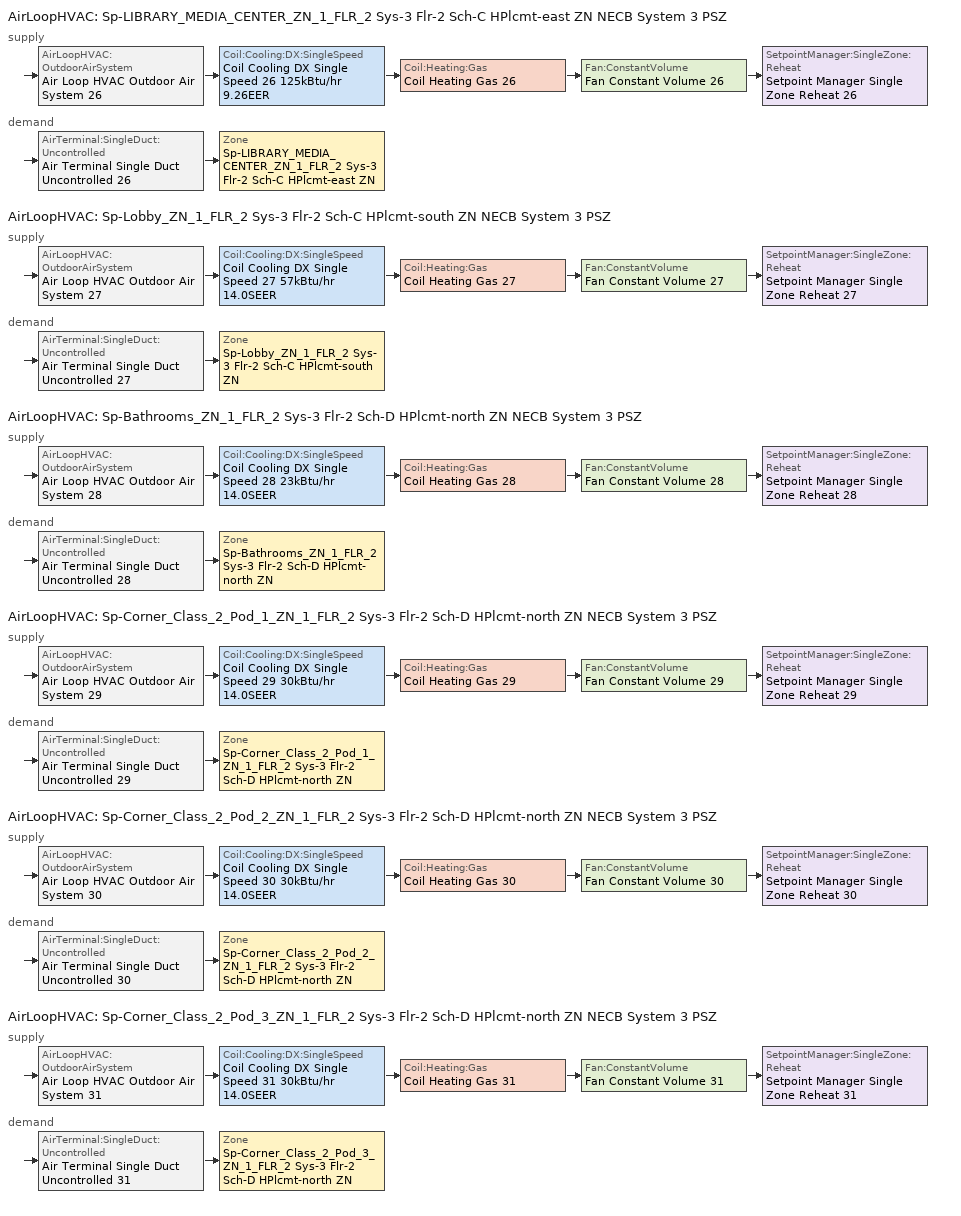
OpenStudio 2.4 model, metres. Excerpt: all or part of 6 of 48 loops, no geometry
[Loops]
AirLoopHVAC 'Sp-LIBRARY_MEDIA_CENTER_ZN_1_FLR_2 Sys-3 Flr-2 Sch-C HPlcmt-east ZN NECB System 3 PSZ'
 supply: AirLoopHVAC:OutdoorAirSystem 'Air Loop HVAC Outdoor Air System 26' > Coil:Cooling:DX:SingleSpeed 'Coil Cooling DX Single Speed 26 125kBtu/hr 9.26EER' > Coil:Heating:Gas 'Coil Heating Gas 26' > Fan:ConstantVolume 'Fan Constant Volume 26' > SetpointManager:SingleZone:Reheat 'Setpoint Manager Single Zone Reheat 26'
 demand: AirTerminal:SingleDuct:Uncontrolled 'Air Terminal Single Duct Uncontrolled 26' > Zone 'Sp-LIBRARY_MEDIA_CENTER_ZN_1_FLR_2 Sys-3 Flr-2 Sch-C HPlcmt-east ZN'
AirLoopHVAC 'Sp-Lobby_ZN_1_FLR_2 Sys-3 Flr-2 Sch-C HPlcmt-south ZN NECB System 3 PSZ'
 supply: AirLoopHVAC:OutdoorAirSystem 'Air Loop HVAC Outdoor Air System 27' > Coil:Cooling:DX:SingleSpeed 'Coil Cooling DX Single Speed 27 57kBtu/hr 14.0SEER' > Coil:Heating:Gas 'Coil Heating Gas 27' > Fan:ConstantVolume 'Fan Constant Volume 27' > SetpointManager:SingleZone:Reheat 'Setpoint Manager Single Zone Reheat 27'
 demand: AirTerminal:SingleDuct:Uncontrolled 'Air Terminal Single Duct Uncontrolled 27' > Zone 'Sp-Lobby_ZN_1_FLR_2 Sys-3 Flr-2 Sch-C HPlcmt-south ZN'
AirLoopHVAC 'Sp-Bathrooms_ZN_1_FLR_2 Sys-3 Flr-2 Sch-D HPlcmt-north ZN NECB System 3 PSZ'
 supply: AirLoopHVAC:OutdoorAirSystem 'Air Loop HVAC Outdoor Air System 28' > Coil:Cooling:DX:SingleSpeed 'Coil Cooling DX Single Speed 28 23kBtu/hr 14.0SEER' > Coil:Heating:Gas 'Coil Heating Gas 28' > Fan:ConstantVolume 'Fan Constant Volume 28' > SetpointManager:SingleZone:Reheat 'Setpoint Manager Single Zone Reheat 28'
 demand: AirTerminal:SingleDuct:Uncontrolled 'Air Terminal Single Duct Uncontrolled 28' > Zone 'Sp-Bathrooms_ZN_1_FLR_2 Sys-3 Flr-2 Sch-D HPlcmt-north ZN'
AirLoopHVAC 'Sp-Corner_Class_2_Pod_1_ZN_1_FLR_2 Sys-3 Flr-2 Sch-D HPlcmt-north ZN NECB System 3 PSZ'
 supply: AirLoopHVAC:OutdoorAirSystem 'Air Loop HVAC Outdoor Air System 29' > Coil:Cooling:DX:SingleSpeed 'Coil Cooling DX Single Speed 29 30kBtu/hr 14.0SEER' > Coil:Heating:Gas 'Coil Heating Gas 29' > Fan:ConstantVolume 'Fan Constant Volume 29' > SetpointManager:SingleZone:Reheat 'Setpoint Manager Single Zone Reheat 29'
 demand: AirTerminal:SingleDuct:Uncontrolled 'Air Terminal Single Duct Uncontrolled 29' > Zone 'Sp-Corner_Class_2_Pod_1_ZN_1_FLR_2 Sys-3 Flr-2 Sch-D HPlcmt-north ZN'
AirLoopHVAC 'Sp-Corner_Class_2_Pod_2_ZN_1_FLR_2 Sys-3 Flr-2 Sch-D HPlcmt-north ZN NECB System 3 PSZ'
 supply: AirLoopHVAC:OutdoorAirSystem 'Air Loop HVAC Outdoor Air System 30' > Coil:Cooling:DX:SingleSpeed 'Coil Cooling DX Single Speed 30 30kBtu/hr 14.0SEER' > Coil:Heating:Gas 'Coil Heating Gas 30' > Fan:ConstantVolume 'Fan Constant Volume 30' > SetpointManager:SingleZone:Reheat 'Setpoint Manager Single Zone Reheat 30'
 demand: AirTerminal:SingleDuct:Uncontrolled 'Air Terminal Single Duct Uncontrolled 30' > Zone 'Sp-Corner_Class_2_Pod_2_ZN_1_FLR_2 Sys-3 Flr-2 Sch-D HPlcmt-north ZN'
AirLoopHVAC 'Sp-Corner_Class_2_Pod_3_ZN_1_FLR_2 Sys-3 Flr-2 Sch-D HPlcmt-north ZN NECB System 3 PSZ'
 supply: AirLoopHVAC:OutdoorAirSystem 'Air Loop HVAC Outdoor Air System 31' > Coil:Cooling:DX:SingleSpeed 'Coil Cooling DX Single Speed 31 30kBtu/hr 14.0SEER' > Coil:Heating:Gas 'Coil Heating Gas 31' > Fan:ConstantVolume 'Fan Constant Volume 31' > SetpointManager:SingleZone:Reheat 'Setpoint Manager Single Zone Reheat 31'
 demand: AirTerminal:SingleDuct:Uncontrolled 'Air Terminal Single Duct Uncontrolled 31' > Zone 'Sp-Corner_Class_2_Pod_3_ZN_1_FLR_2 Sys-3 Flr-2 Sch-D HPlcmt-north ZN'
[Sizing:Zone] Zone Cooling Design Supply Air Temperature Input Method=SupplyAirTemperature; Zone Cooling Design Supply Air Temperature {C}=13; Zone Cooling Design Supply Air Temperature Difference {deltaC}=11.11; Zone Heating Design Supply Air Temperature Input Method=SupplyAirTemperature; Zone Heating Design Supply Air Temperature {C}=43; Zone Heating Design Supply Air Temperature Difference {deltaC}=11.11; Zone Cooling Design Supply Air Humidity Ratio {kg-H2O/kg-air}=0.0085; Zone Heating Design Supply Air Humidity Ratio {kg-H2O/kg-air}=0.008; Zone Heating Sizing Factor=1.3; Zone Cooling Sizing Factor=1.1; Cooling Design Air Flow Method=DesignDay; Heating Design Air Flow Method=DesignDay; Account for Dedicated Outdoor Air System=No; Dedicated Outdoor Air System Control Strategy=NeutralSupplyAir; Dedicated Outdoor Air Low Setpoint Temperature for Design {C}=autosize; Dedicated Outdoor Air High Setpoint Temperature for Design {C}=autosize
Sp-LIBRARY_MEDIA_CENTER_ZN_1_FLR_2 Sys-3 Flr-2 Sch-C HPlcmt-east ZN; Sp-Lobby_ZN_1_FLR_2 Sys-3 Flr-2 Sch-C HPlcmt-south ZN; Sp-Bathrooms_ZN_1_FLR_2 Sys-3 Flr-2 Sch-D HPlcmt-north ZN; Sp-Corner_Class_2_Pod_1_ZN_1_FLR_2 Sys-3 Flr-2 Sch-D HPlcmt-north ZN; Sp-Corner_Class_2_Pod_2_ZN_1_FLR_2 Sys-3 Flr-2 Sch-D HPlcmt-north ZN; Sp-Corner_Class_2_Pod_3_ZN_1_FLR_2 Sys-3 Flr-2 Sch-D HPlcmt-north ZN
[Zone equipment]
Sp-LIBRARY_MEDIA_CENTER_ZN_1_FLR_2 Sys-3 Flr-2 Sch-C HPlcmt-east ZN: Air Terminal Single Duct Uncontrolled 26, Zone HVAC Baseboard Convective Water 26
Sp-Lobby_ZN_1_FLR_2 Sys-3 Flr-2 Sch-C HPlcmt-south ZN: Air Terminal Single Duct Uncontrolled 27, Zone HVAC Baseboard Convective Water 27
Sp-Bathrooms_ZN_1_FLR_2 Sys-3 Flr-2 Sch-D HPlcmt-north ZN: Air Terminal Single Duct Uncontrolled 28, Zone HVAC Baseboard Convective Water 28
Sp-Corner_Class_2_Pod_1_ZN_1_FLR_2 Sys-3 Flr-2 Sch-D HPlcmt-north ZN: Air Terminal Single Duct Uncontrolled 29, Zone HVAC Baseboard Convective Water 29
Sp-Corner_Class_2_Pod_2_ZN_1_FLR_2 Sys-3 Flr-2 Sch-D HPlcmt-north ZN: Air Terminal Single Duct Uncontrolled 30, Zone HVAC Baseboard Convective Water 30
Sp-Corner_Class_2_Pod_3_ZN_1_FLR_2 Sys-3 Flr-2 Sch-D HPlcmt-north ZN: Air Terminal Single Duct Uncontrolled 31, Zone HVAC Baseboard Convective Water 31
[AirLoopHVAC] Design Supply Air Flow Rate {m3/s}=AutoSize
Name | Availability Schedule
Sp-LIBRARY_MEDIA_CENTER_ZN_1_FLR_2 Sys-3 Flr-2 Sch-C HPlcmt-east ZN NECB System 3 PSZ | Sp-LIBRARY_MEDIA_CENTER_ZN_1_FLR_2 Sys-3 Flr-2 Sch-C HPlcmt-east ZN NECB System 3 PSZ Occ Sch
Sp-Lobby_ZN_1_FLR_2 Sys-3 Flr-2 Sch-C HPlcmt-south ZN NECB System 3 PSZ | Sp-Lobby_ZN_1_FLR_2 Sys-3 Flr-2 Sch-C HPlcmt-south ZN NECB System 3 PSZ Occ Sch
Sp-Bathrooms_ZN_1_FLR_2 Sys-3 Flr-2 Sch-D HPlcmt-north ZN NECB System 3 PSZ | Sp-Bathrooms_ZN_1_FLR_2 Sys-3 Flr-2 Sch-D HPlcmt-north ZN NECB System 3 PSZ Occ Sch
Sp-Corner_Class_2_Pod_1_ZN_1_FLR_2 Sys-3 Flr-2 Sch-D HPlcmt-north ZN NECB System 3 PSZ | Sp-Corner_Class_2_Pod_1_ZN_1_FLR_2 Sys-3 Flr-2 Sch-D HPlcmt-north ZN NECB System 3 PSZ Occ Sch
Sp-Corner_Class_2_Pod_2_ZN_1_FLR_2 Sys-3 Flr-2 Sch-D HPlcmt-north ZN NECB System 3 PSZ | Sp-Corner_Class_2_Pod_2_ZN_1_FLR_2 Sys-3 Flr-2 Sch-D HPlcmt-north ZN NECB System 3 PSZ Occ Sch
Sp-Corner_Class_2_Pod_3_ZN_1_FLR_2 Sys-3 Flr-2 Sch-D HPlcmt-north ZN NECB System 3 PSZ | Sp-Corner_Class_2_Pod_3_ZN_1_FLR_2 Sys-3 Flr-2 Sch-D HPlcmt-north ZN NECB System 3 PSZ Occ Sch
[Sizing:System] Type of Load to Size On=Sensible; Design Outdoor Air Flow Rate {m3/s}=Autosize; Minimum System Air Flow Ratio=1; Preheat Design Temperature {C}=7; Preheat Design Humidity Ratio {kg-H2O/kg-Air}=0.008; Precool Design Temperature {C}=13; Precool Design Humidity Ratio {kg-H2O/kg-Air}=0.008; Central Cooling Design Supply Air Temperature {C}=13; Central Heating Design Supply Air Temperature {C}=43; Sizing Option=NonCoincident; 100% Outdoor Air in Cooling=No; 100% Outdoor Air in Heating=No; Central Cooling Design Supply Air Humidity Ratio {kg-H2O/kg-Air}=0.0085; Central Heating Design Supply Air Humidity Ratio {kg-H2O/kg-Air}=0.008; Cooling Design Air Flow Method=DesignDay; Cooling Design Air Flow Rate {m3/s}=0; Heating Design Air Flow Method=DesignDay; Heating Design Air Flow Rate {m3/s}=0; System Outdoor Air Method=ZoneSum; Zone Maximum Outdoor Air Fraction=1; Cooling Supply Air Flow Rate Per Floor Area {m3/s-m2}=0.00996765; Cooling Fraction of Autosized Cooling Supply Air Flow Rate=1; Cooling Supply Air Flow Rate Per Unit Cooling Capacity {m3/s-W}=3.94755e-05; Heating Supply Air Flow Rate Per Floor Area {m3/s-m2}=0.00996765; Heating Fraction of Autosized Heating Supply Air Flow Rate=1; Heating Fraction of Autosized Cooling Supply Air Flow Rate=1; Heating Supply Air Flow Rate Per Unit Heating Capacity {m3/s-W}=3.15882e-05; Cooling Design Capacity Method=CoolingDesignCapacity; Cooling Design Capacity {W}=autosize; Cooling Design Capacity Per Floor Area {W/m2}=234.7; Fraction of Autosized Cooling Design Capacity=1; Heating Design Capacity Method=HeatingDesignCapacity; Heating Design Capacity {W}=autosize; Heating Design Capacity Per Floor Area {W/m2}=157; Fraction of Autosized Heating Design Capacity=1; Central Cooling Capacity Control Method=OnOff
Sp-LIBRARY_MEDIA_CENTER_ZN_1_FLR_2 Sys-3 Flr-2 Sch-C HPlcmt-east ZN NECB System 3 PSZ; Sp-Lobby_ZN_1_FLR_2 Sys-3 Flr-2 Sch-C HPlcmt-south ZN NECB System 3 PSZ; Sp-Bathrooms_ZN_1_FLR_2 Sys-3 Flr-2 Sch-D HPlcmt-north ZN NECB System 3 PSZ; Sp-Corner_Class_2_Pod_1_ZN_1_FLR_2 Sys-3 Flr-2 Sch-D HPlcmt-north ZN NECB System 3 PSZ; Sp-Corner_Class_2_Pod_2_ZN_1_FLR_2 Sys-3 Flr-2 Sch-D HPlcmt-north ZN NECB System 3 PSZ; Sp-Corner_Class_2_Pod_3_ZN_1_FLR_2 Sys-3 Flr-2 Sch-D HPlcmt-north ZN NECB System 3 PSZ
[Fan:ConstantVolume] Availability Schedule=Always On Discrete; Fan Efficiency=0.39975; Pressure Rise {Pa}=640; Maximum Flow Rate {m3/s}=AutoSize; Motor Efficiency=0.615
Fan Constant Volume 26; Fan Constant Volume 27; Fan Constant Volume 28; Fan Constant Volume 29; Fan Constant Volume 30; Fan Constant Volume 31
[Coil:Heating:Gas] Availability Schedule=Always On Discrete; Gas Burner Efficiency=0.8; Nominal Capacity {W}=AutoSize; Parasitic Electric Load {W}=0; Parasitic Gas Load {W}=0
Coil Heating Gas 26; Coil Heating Gas 27; Coil Heating Gas 28; Coil Heating Gas 29; Coil Heating Gas 30; Coil Heating Gas 31
[Coil:Cooling:DX:SingleSpeed] Availability Schedule=Always On Discrete; Rated Total Cooling Capacity {W}=autosize; Rated Sensible Heat Ratio=autosize; Rated Air Flow Rate {m3/s}=autosize; Rated Evaporator Fan Power Per Volume Flow Rate {W/(m3/s)}=773.3; Total Cooling Capacity Function of Temperature Curve=DXCOOL-NECB2011-REF-CAPFT; Total Cooling Capacity Function of Flow Fraction Curve=DXCOOL-NECB2011-REF-CAPFFLOW; Energy Input Ratio Function of Temperature Curve=DXCOOL-NECB2011-REF-COOLEIRFT; Energy Input Ratio Function of Flow Fraction Curve=DXCOOL-NECB2011-REF-COOLEIRFFLOW; Part Load Fraction Correlation Curve=DXCOOL-NECB2011-REF-COOLPLFFPLR; Condenser Type=AirCooled; Evaporative Condenser Effectiveness=0; Evaporative Condenser Air Flow Rate {m3/s}=Autosize; Evaporative Condenser Pump Rated Power Consumption {W}=Autosize; Crankcase Heater Capacity {W}=0; Maximum Outdoor Dry-Bulb Temperature for Crankcase Heater Operation {C}=0; Basin Heater Capacity {W/K}=0; Basin Heater Setpoint Temperature {C}=10
Name | Rated COP {W/W}
Coil Cooling DX Single Speed 26 125kBtu/hr 9.26EER | 3.22027
Coil Cooling DX Single Speed 27 57kBtu/hr 14.0SEER; Coil Cooling DX Single Speed 28 23kBtu/hr 14.0SEER; Coil Cooling DX Single Speed 29 30kBtu/hr 14.0SEER; Coil Cooling DX Single Speed 30 30kBtu/hr 14.0SEER; Coil Cooling DX Single Speed 31 30kBtu/hr 14.0SEER | 3.8248
[Controller:OutdoorAir] Minimum Outdoor Air Flow Rate {m3/s}=0; Maximum Outdoor Air Flow Rate {m3/s}=Autosize; Economizer Control Action Type=ModulateFlow; Lockout Type=NoLockout; Minimum Limit Type=FixedMinimum; High Humidity Control=No; Heat Recovery Bypass Control Type=BypassWhenWithinEconomizerLimits
Name | Economizer Control Type | Minimum Outdoor Air Schedule | Controller Mechanical Ventilation | Economizer Maximum Limit Dry-Bulb Temperature {C} | Economizer Maximum Limit Enthalpy {J/kg} | Economizer Minimum Limit Dry-Bulb Temperature {C}
Controller Outdoor Air 26 | DifferentialEnthalpy | Sp-LIBRARY_MEDIA_CENTER_ZN_1_FLR_2 Sys-3 Flr-2 Sch-C HPlcmt-east ZN NECB System 3 PSZ Occ Sch | Controller Mechanical Ventilation 26
Controller Outdoor Air 27 | NoEconomizer | Sp-Lobby_ZN_1_FLR_2 Sys-3 Flr-2 Sch-C HPlcmt-south ZN NECB System 3 PSZ Occ Sch | Controller Mechanical Ventilation 27 | 28 | 64000 | -100
Controller Outdoor Air 28 | NoEconomizer | Sp-Bathrooms_ZN_1_FLR_2 Sys-3 Flr-2 Sch-D HPlcmt-north ZN NECB System 3 PSZ Occ Sch | Controller Mechanical Ventilation 28 | 28 | 64000 | -100
Controller Outdoor Air 29 | NoEconomizer | Sp-Corner_Class_2_Pod_1_ZN_1_FLR_2 Sys-3 Flr-2 Sch-D HPlcmt-north ZN NECB System 3 PSZ Occ Sch | Controller Mechanical Ventilation 29 | 28 | 64000 | -100
Controller Outdoor Air 30 | NoEconomizer | Sp-Corner_Class_2_Pod_2_ZN_1_FLR_2 Sys-3 Flr-2 Sch-D HPlcmt-north ZN NECB System 3 PSZ Occ Sch | Controller Mechanical Ventilation 30 | 28 | 64000 | -100
Controller Outdoor Air 31 | NoEconomizer | Sp-Corner_Class_2_Pod_3_ZN_1_FLR_2 Sys-3 Flr-2 Sch-D HPlcmt-north ZN NECB System 3 PSZ Occ Sch | Controller Mechanical Ventilation 31 | 28 | 64000 | -100
[Controller:MechanicalVentilation] Availability Schedule=Always On Discrete; System Outdoor Air Method=ZoneSum
Controller Mechanical Ventilation 26; Controller Mechanical Ventilation 27; Controller Mechanical Ventilation 28; Controller Mechanical Ventilation 29; Controller Mechanical Ventilation 30; Controller Mechanical Ventilation 31
[AirLoopHVAC:OutdoorAirSystem]
Name | Controller
Air Loop HVAC Outdoor Air System 26 | Controller Outdoor Air 26
Air Loop HVAC Outdoor Air System 27 | Controller Outdoor Air 27
Air Loop HVAC Outdoor Air System 28 | Controller Outdoor Air 28
Air Loop HVAC Outdoor Air System 29 | Controller Outdoor Air 29
Air Loop HVAC Outdoor Air System 30 | Controller Outdoor Air 30
Air Loop HVAC Outdoor Air System 31 | Controller Outdoor Air 31
[SetpointManager:SingleZone:Reheat] Minimum Supply Air Temperature {C}=13; Maximum Supply Air Temperature {C}=43
Name | Control Zone
Setpoint Manager Single Zone Reheat 26 | Sp-LIBRARY_MEDIA_CENTER_ZN_1_FLR_2 Sys-3 Flr-2 Sch-C HPlcmt-east ZN
Setpoint Manager Single Zone Reheat 27 | Sp-Lobby_ZN_1_FLR_2 Sys-3 Flr-2 Sch-C HPlcmt-south ZN
Setpoint Manager Single Zone Reheat 28 | Sp-Bathrooms_ZN_1_FLR_2 Sys-3 Flr-2 Sch-D HPlcmt-north ZN
Setpoint Manager Single Zone Reheat 29 | Sp-Corner_Class_2_Pod_1_ZN_1_FLR_2 Sys-3 Flr-2 Sch-D HPlcmt-north ZN
Setpoint Manager Single Zone Reheat 30 | Sp-Corner_Class_2_Pod_2_ZN_1_FLR_2 Sys-3 Flr-2 Sch-D HPlcmt-north ZN
Setpoint Manager Single Zone Reheat 31 | Sp-Corner_Class_2_Pod_3_ZN_1_FLR_2 Sys-3 Flr-2 Sch-D HPlcmt-north ZN
[AirTerminal:SingleDuct:Uncontrolled] Availability Schedule=Always On Discrete; Maximum Air Flow Rate {m3/s}=AutoSize
Air Terminal Single Duct Uncontrolled 26; Air Terminal Single Duct Uncontrolled 27; Air Terminal Single Duct Uncontrolled 28; Air Terminal Single Duct Uncontrolled 29; Air Terminal Single Duct Uncontrolled 30; Air Terminal Single Duct Uncontrolled 31
[Schedule:Ruleset]
Name | Default Day Schedule | Summer Design Day Schedule | Winter Design Day Schedule
Sp-Bathrooms_ZN_1_FLR_2 Sys-3 Flr-2 Sch-D HPlcmt-north ZN NECB System 3 PSZ Occ Sch | Sp-Bathrooms_ZN_1_FLR_2 Sys-3 Flr-2 Sch-D HPlcmt-north ZN NECB System 3 PSZ Occ Sch Default | Sp-Bathrooms_ZN_1_FLR_2 Sys-3 Flr-2 Sch-D HPlcmt-north ZN NECB System 3 PSZ Occ Sch Summer Design Day | Sp-Bathrooms_ZN_1_FLR_2 Sys-3 Flr-2 Sch-D HPlcmt-north ZN NECB System 3 PSZ Occ Sch Winter Design Day
Sp-Corner_Class_2_Pod_1_ZN_1_FLR_2 Sys-3 Flr-2 Sch-D HPlcmt-north ZN NECB System 3 PSZ Occ Sch | Sp-Corner_Class_2_Pod_1_ZN_1_FLR_2 Sys-3 Flr-2 Sch-D HPlcmt-north ZN NECB System 3 PSZ Occ Sch Default | Sp-Corner_Class_2_Pod_1_ZN_1_FLR_2 Sys-3 Flr-2 Sch-D HPlcmt-north ZN NECB System 3 PSZ Occ Sch Summer Design Day | Sp-Corner_Class_2_Pod_1_ZN_1_FLR_2 Sys-3 Flr-2 Sch-D HPlcmt-north ZN NECB System 3 PSZ Occ Sch Winter Design Day
Sp-Corner_Class_2_Pod_2_ZN_1_FLR_2 Sys-3 Flr-2 Sch-D HPlcmt-north ZN NECB System 3 PSZ Occ Sch | Sp-Corner_Class_2_Pod_2_ZN_1_FLR_2 Sys-3 Flr-2 Sch-D HPlcmt-north ZN NECB System 3 PSZ Occ Sch Default | Sp-Corner_Class_2_Pod_2_ZN_1_FLR_2 Sys-3 Flr-2 Sch-D HPlcmt-north ZN NECB System 3 PSZ Occ Sch Summer Design Day | Sp-Corner_Class_2_Pod_2_ZN_1_FLR_2 Sys-3 Flr-2 Sch-D HPlcmt-north ZN NECB System 3 PSZ Occ Sch Winter Design Day
Sp-Corner_Class_2_Pod_3_ZN_1_FLR_2 Sys-3 Flr-2 Sch-D HPlcmt-north ZN NECB System 3 PSZ Occ Sch | Sp-Corner_Class_2_Pod_3_ZN_1_FLR_2 Sys-3 Flr-2 Sch-D HPlcmt-north ZN NECB System 3 PSZ Occ Sch Default | Sp-Corner_Class_2_Pod_3_ZN_1_FLR_2 Sys-3 Flr-2 Sch-D HPlcmt-north ZN NECB System 3 PSZ Occ Sch Summer Design Day | Sp-Corner_Class_2_Pod_3_ZN_1_FLR_2 Sys-3 Flr-2 Sch-D HPlcmt-north ZN NECB System 3 PSZ Occ Sch Winter Design Day
Sp-LIBRARY_MEDIA_CENTER_ZN_1_FLR_2 Sys-3 Flr-2 Sch-C HPlcmt-east ZN NECB System 3 PSZ Occ Sch | Sp-LIBRARY_MEDIA_CENTER_ZN_1_FLR_2 Sys-3 Flr-2 Sch-C HPlcmt-east ZN NECB System 3 PSZ Occ Sch Default | Sp-LIBRARY_MEDIA_CENTER_ZN_1_FLR_2 Sys-3 Flr-2 Sch-C HPlcmt-east ZN NECB System 3 PSZ Occ Sch Summer Design Day | Sp-LIBRARY_MEDIA_CENTER_ZN_1_FLR_2 Sys-3 Flr-2 Sch-C HPlcmt-east ZN NECB System 3 PSZ Occ Sch Winter Design Day
Sp-Lobby_ZN_1_FLR_2 Sys-3 Flr-2 Sch-C HPlcmt-south ZN NECB System 3 PSZ Occ Sch | Sp-Lobby_ZN_1_FLR_2 Sys-3 Flr-2 Sch-C HPlcmt-south ZN NECB System 3 PSZ Occ Sch Default | Sp-Lobby_ZN_1_FLR_2 Sys-3 Flr-2 Sch-C HPlcmt-south ZN NECB System 3 PSZ Occ Sch Summer Design Day | Sp-Lobby_ZN_1_FLR_2 Sys-3 Flr-2 Sch-C HPlcmt-south ZN NECB System 3 PSZ Occ Sch Winter Design Day
[Schedule:Day]
Sp-Bathrooms_ZN_1_FLR_2 Sys-3 Flr-2 Sch-D HPlcmt-north ZN NECB System 3 PSZ Occ Sch Default; Sp-Bathrooms_ZN_1_FLR_2 Sys-3 Flr-2 Sch-D HPlcmt-north ZN NECB System 3 PSZ Occ Sch Winter Design Day; Sp-Bathrooms_ZN_1_FLR_2 Sys-3 Flr-2 Sch-D HPlcmt-north ZN NECB System 3 PSZ Occ Sch Summer Design Day; Sp-Corner_Class_2_Pod_1_ZN_1_FLR_2 Sys-3 Flr-2 Sch-D HPlcmt-north ZN NECB System 3 PSZ Occ Sch Default; Sp-Corner_Class_2_Pod_1_ZN_1_FLR_2 Sys-3 Flr-2 Sch-D HPlcmt-north ZN NECB System 3 PSZ Occ Sch Winter Design Day; Sp-Corner_Class_2_Pod_1_ZN_1_FLR_2 Sys-3 Flr-2 Sch-D HPlcmt-north ZN NECB System 3 PSZ Occ Sch Summer Design Day; Sp-Corner_Class_2_Pod_2_ZN_1_FLR_2 Sys-3 Flr-2 Sch-D HPlcmt-north ZN NECB System 3 PSZ Occ Sch Default; Sp-Corner_Class_2_Pod_2_ZN_1_FLR_2 Sys-3 Flr-2 Sch-D HPlcmt-north ZN NECB System 3 PSZ Occ Sch Winter Design Day; Sp-Corner_Class_2_Pod_2_ZN_1_FLR_2 Sys-3 Flr-2 Sch-D HPlcmt-north ZN NECB System 3 PSZ Occ Sch Summer Design Day; Sp-Corner_Class_2_Pod_3_ZN_1_FLR_2 Sys-3 Flr-2 Sch-D HPlcmt-north ZN NECB System 3 PSZ Occ Sch Default; Sp-Corner_Class_2_Pod_3_ZN_1_FLR_2 Sys-3 Flr-2 Sch-D HPlcmt-north ZN NECB System 3 PSZ Occ Sch Winter Design Day; Sp-Corner_Class_2_Pod_3_ZN_1_FLR_2 Sys-3 Flr-2 Sch-D HPlcmt-north ZN NECB System 3 PSZ Occ Sch Summer Design Day; Sp-LIBRARY_MEDIA_CENTER_ZN_1_FLR_2 Sys-3 Flr-2 Sch-C HPlcmt-east ZN NECB System 3 PSZ Occ Sch Default; Sp-LIBRARY_MEDIA_CENTER_ZN_1_FLR_2 Sys-3 Flr-2 Sch-C HPlcmt-east ZN NECB System 3 PSZ Occ Sch Winter Design Day; Sp-LIBRARY_MEDIA_CENTER_ZN_1_FLR_2 Sys-3 Flr-2 Sch-C HPlcmt-east ZN NECB System 3 PSZ Occ Sch Summer Design Day; Sp-Lobby_ZN_1_FLR_2 Sys-3 Flr-2 Sch-C HPlcmt-south ZN NECB System 3 PSZ Occ Sch Default; Sp-Lobby_ZN_1_FLR_2 Sys-3 Flr-2 Sch-C HPlcmt-south ZN NECB System 3 PSZ Occ Sch Winter Design Day; Sp-Lobby_ZN_1_FLR_2 Sys-3 Flr-2 Sch-C HPlcmt-south ZN NECB System 3 PSZ Occ Sch Summer Design Day: 24, 0, 1
Sp-Bathrooms_ZN_1_FLR_2 Sys-3 Flr-2 Sch-D HPlcmt-north ZN NECB System 3 PSZ Occ Sch Monday; Sp-Bathrooms_ZN_1_FLR_2 Sys-3 Flr-2 Sch-D HPlcmt-north ZN NECB System 3 PSZ Occ Sch Tuesday; Sp-Bathrooms_ZN_1_FLR_2 Sys-3 Flr-2 Sch-D HPlcmt-north ZN NECB System 3 PSZ Occ Sch Wednesday; Sp-Bathrooms_ZN_1_FLR_2 Sys-3 Flr-2 Sch-D HPlcmt-north ZN NECB System 3 PSZ Occ Sch Thursday; Sp-Bathrooms_ZN_1_FLR_2 Sys-3 Flr-2 Sch-D HPlcmt-north ZN NECB System 3 PSZ Occ Sch Friday; Sp-Corner_Class_2_Pod_1_ZN_1_FLR_2 Sys-3 Flr-2 Sch-D HPlcmt-north ZN NECB System 3 PSZ Occ Sch Monday; Sp-Corner_Class_2_Pod_1_ZN_1_FLR_2 Sys-3 Flr-2 Sch-D HPlcmt-north ZN NECB System 3 PSZ Occ Sch Tuesday; Sp-Corner_Class_2_Pod_1_ZN_1_FLR_2 Sys-3 Flr-2 Sch-D HPlcmt-north ZN NECB System 3 PSZ Occ Sch Wednesday; Sp-Corner_Class_2_Pod_1_ZN_1_FLR_2 Sys-3 Flr-2 Sch-D HPlcmt-north ZN NECB System 3 PSZ Occ Sch Thursday; Sp-Corner_Class_2_Pod_1_ZN_1_FLR_2 Sys-3 Flr-2 Sch-D HPlcmt-north ZN NECB System 3 PSZ Occ Sch Friday; Sp-Corner_Class_2_Pod_2_ZN_1_FLR_2 Sys-3 Flr-2 Sch-D HPlcmt-north ZN NECB System 3 PSZ Occ Sch Monday; Sp-Corner_Class_2_Pod_2_ZN_1_FLR_2 Sys-3 Flr-2 Sch-D HPlcmt-north ZN NECB System 3 PSZ Occ Sch Tuesday; Sp-Corner_Class_2_Pod_2_ZN_1_FLR_2 Sys-3 Flr-2 Sch-D HPlcmt-north ZN NECB System 3 PSZ Occ Sch Wednesday; Sp-Corner_Class_2_Pod_2_ZN_1_FLR_2 Sys-3 Flr-2 Sch-D HPlcmt-north ZN NECB System 3 PSZ Occ Sch Thursday; Sp-Corner_Class_2_Pod_2_ZN_1_FLR_2 Sys-3 Flr-2 Sch-D HPlcmt-north ZN NECB System 3 PSZ Occ Sch Friday; Sp-Corner_Class_2_Pod_3_ZN_1_FLR_2 Sys-3 Flr-2 Sch-D HPlcmt-north ZN NECB System 3 PSZ Occ Sch Monday; Sp-Corner_Class_2_Pod_3_ZN_1_FLR_2 Sys-3 Flr-2 Sch-D HPlcmt-north ZN NECB System 3 PSZ Occ Sch Tuesday; Sp-Corner_Class_2_Pod_3_ZN_1_FLR_2 Sys-3 Flr-2 Sch-D HPlcmt-north ZN NECB System 3 PSZ Occ Sch Wednesday; Sp-Corner_Class_2_Pod_3_ZN_1_FLR_2 Sys-3 Flr-2 Sch-D HPlcmt-north ZN NECB System 3 PSZ Occ Sch Thursday; Sp-Corner_Class_2_Pod_3_ZN_1_FLR_2 Sys-3 Flr-2 Sch-D HPlcmt-north ZN NECB System 3 PSZ Occ Sch Friday: 9, 0, 0, 18, 0, 1, 19, 0, 0, 22, 0, 1, 24, 0, 0
Sp-Bathrooms_ZN_1_FLR_2 Sys-3 Flr-2 Sch-D HPlcmt-north ZN NECB System 3 PSZ Occ Sch Saturday; Sp-Bathrooms_ZN_1_FLR_2 Sys-3 Flr-2 Sch-D HPlcmt-north ZN NECB System 3 PSZ Occ Sch Sunday; Sp-Corner_Class_2_Pod_1_ZN_1_FLR_2 Sys-3 Flr-2 Sch-D HPlcmt-north ZN NECB System 3 PSZ Occ Sch Saturday; Sp-Corner_Class_2_Pod_1_ZN_1_FLR_2 Sys-3 Flr-2 Sch-D HPlcmt-north ZN NECB System 3 PSZ Occ Sch Sunday; Sp-Corner_Class_2_Pod_2_ZN_1_FLR_2 Sys-3 Flr-2 Sch-D HPlcmt-north ZN NECB System 3 PSZ Occ Sch Saturday; Sp-Corner_Class_2_Pod_2_ZN_1_FLR_2 Sys-3 Flr-2 Sch-D HPlcmt-north ZN NECB System 3 PSZ Occ Sch Sunday; Sp-Corner_Class_2_Pod_3_ZN_1_FLR_2 Sys-3 Flr-2 Sch-D HPlcmt-north ZN NECB System 3 PSZ Occ Sch Saturday; Sp-Corner_Class_2_Pod_3_ZN_1_FLR_2 Sys-3 Flr-2 Sch-D HPlcmt-north ZN NECB System 3 PSZ Occ Sch Sunday: 24, 0, 0
Sp-LIBRARY_MEDIA_CENTER_ZN_1_FLR_2 Sys-3 Flr-2 Sch-C HPlcmt-east ZN NECB System 3 PSZ Occ Sch Monday; Sp-LIBRARY_MEDIA_CENTER_ZN_1_FLR_2 Sys-3 Flr-2 Sch-C HPlcmt-east ZN NECB System 3 PSZ Occ Sch Tuesday; Sp-LIBRARY_MEDIA_CENTER_ZN_1_FLR_2 Sys-3 Flr-2 Sch-C HPlcmt-east ZN NECB System 3 PSZ Occ Sch Wednesday; Sp-LIBRARY_MEDIA_CENTER_ZN_1_FLR_2 Sys-3 Flr-2 Sch-C HPlcmt-east ZN NECB System 3 PSZ Occ Sch Thursday; Sp-LIBRARY_MEDIA_CENTER_ZN_1_FLR_2 Sys-3 Flr-2 Sch-C HPlcmt-east ZN NECB System 3 PSZ Occ Sch Friday; Sp-LIBRARY_MEDIA_CENTER_ZN_1_FLR_2 Sys-3 Flr-2 Sch-C HPlcmt-east ZN NECB System 3 PSZ Occ Sch Saturday; Sp-Lobby_ZN_1_FLR_2 Sys-3 Flr-2 Sch-C HPlcmt-south ZN NECB System 3 PSZ Occ Sch Monday; Sp-Lobby_ZN_1_FLR_2 Sys-3 Flr-2 Sch-C HPlcmt-south ZN NECB System 3 PSZ Occ Sch Tuesday; Sp-Lobby_ZN_1_FLR_2 Sys-3 Flr-2 Sch-C HPlcmt-south ZN NECB System 3 PSZ Occ Sch Wednesday; Sp-Lobby_ZN_1_FLR_2 Sys-3 Flr-2 Sch-C HPlcmt-south ZN NECB System 3 PSZ Occ Sch Thursday; Sp-Lobby_ZN_1_FLR_2 Sys-3 Flr-2 Sch-C HPlcmt-south ZN NECB System 3 PSZ Occ Sch Friday; Sp-Lobby_ZN_1_FLR_2 Sys-3 Flr-2 Sch-C HPlcmt-south ZN NECB System 3 PSZ Occ Sch Saturday: 9, 0, 0, 21, 0, 1, 24, 0, 0
Sp-LIBRARY_MEDIA_CENTER_ZN_1_FLR_2 Sys-3 Flr-2 Sch-C HPlcmt-east ZN NECB System 3 PSZ Occ Sch Sunday; Sp-Lobby_ZN_1_FLR_2 Sys-3 Flr-2 Sch-C HPlcmt-south ZN NECB System 3 PSZ Occ Sch Sunday: 9, 0, 0, 19, 0, 1, 24, 0, 0
[Schedule:Rule] Date Specification Type=DateRange; Start Month=1; Start Day=1; End Month=12
Name | Schedule Ruleset | Rule Order | Day Schedule | Apply Monday | End Day | Apply Tuesday | Apply Wednesday | Apply Thursday | Apply Friday | Apply Saturday | Apply Sunday
Sp-Bathrooms_ZN_1_FLR_2 Sys-3 Flr-2 Sch-D HPlcmt-north ZN NECB System 3 PSZ Occ Sch Monday Rule | Sp-Bathrooms_ZN_1_FLR_2 Sys-3 Flr-2 Sch-D HPlcmt-north ZN NECB System 3 PSZ Occ Sch | 6 | Sp-Bathrooms_ZN_1_FLR_2 Sys-3 Flr-2 Sch-D HPlcmt-north ZN NECB System 3 PSZ Occ Sch Monday | Yes | 25
Sp-Bathrooms_ZN_1_FLR_2 Sys-3 Flr-2 Sch-D HPlcmt-north ZN NECB System 3 PSZ Occ Sch Tuesday Rule | Sp-Bathrooms_ZN_1_FLR_2 Sys-3 Flr-2 Sch-D HPlcmt-north ZN NECB System 3 PSZ Occ Sch | 5 | Sp-Bathrooms_ZN_1_FLR_2 Sys-3 Flr-2 Sch-D HPlcmt-north ZN NECB System 3 PSZ Occ Sch Tuesday |  | 26 | Yes
Sp-Bathrooms_ZN_1_FLR_2 Sys-3 Flr-2 Sch-D HPlcmt-north ZN NECB System 3 PSZ Occ Sch Wednesday Rule | Sp-Bathrooms_ZN_1_FLR_2 Sys-3 Flr-2 Sch-D HPlcmt-north ZN NECB System 3 PSZ Occ Sch | 4 | Sp-Bathrooms_ZN_1_FLR_2 Sys-3 Flr-2 Sch-D HPlcmt-north ZN NECB System 3 PSZ Occ Sch Wednesday |  | 27 |  | Yes
Sp-Bathrooms_ZN_1_FLR_2 Sys-3 Flr-2 Sch-D HPlcmt-north ZN NECB System 3 PSZ Occ Sch Thursday Rule | Sp-Bathrooms_ZN_1_FLR_2 Sys-3 Flr-2 Sch-D HPlcmt-north ZN NECB System 3 PSZ Occ Sch | 3 | Sp-Bathrooms_ZN_1_FLR_2 Sys-3 Flr-2 Sch-D HPlcmt-north ZN NECB System 3 PSZ Occ Sch Thursday |  | 28 |  |  | Yes
Sp-Bathrooms_ZN_1_FLR_2 Sys-3 Flr-2 Sch-D HPlcmt-north ZN NECB System 3 PSZ Occ Sch Friday Rule | Sp-Bathrooms_ZN_1_FLR_2 Sys-3 Flr-2 Sch-D HPlcmt-north ZN NECB System 3 PSZ Occ Sch | 2 | Sp-Bathrooms_ZN_1_FLR_2 Sys-3 Flr-2 Sch-D HPlcmt-north ZN NECB System 3 PSZ Occ Sch Friday |  | 29 |  |  |  | Yes
Sp-Bathrooms_ZN_1_FLR_2 Sys-3 Flr-2 Sch-D HPlcmt-north ZN NECB System 3 PSZ Occ Sch Saturday Rule | Sp-Bathrooms_ZN_1_FLR_2 Sys-3 Flr-2 Sch-D HPlcmt-north ZN NECB System 3 PSZ Occ Sch | 1 | Sp-Bathrooms_ZN_1_FLR_2 Sys-3 Flr-2 Sch-D HPlcmt-north ZN NECB System 3 PSZ Occ Sch Saturday |  | 30 |  |  |  |  | Yes
Sp-Bathrooms_ZN_1_FLR_2 Sys-3 Flr-2 Sch-D HPlcmt-north ZN NECB System 3 PSZ Occ Sch Sunday Rule | Sp-Bathrooms_ZN_1_FLR_2 Sys-3 Flr-2 Sch-D HPlcmt-north ZN NECB System 3 PSZ Occ Sch | 0 | Sp-Bathrooms_ZN_1_FLR_2 Sys-3 Flr-2 Sch-D HPlcmt-north ZN NECB System 3 PSZ Occ Sch Sunday |  | 31 |  |  |  |  |  | Yes
Sp-Corner_Class_2_Pod_1_ZN_1_FLR_2 Sys-3 Flr-2 Sch-D HPlcmt-north ZN NECB System 3 PSZ Occ Sch Monday Rule | Sp-Corner_Class_2_Pod_1_ZN_1_FLR_2 Sys-3 Flr-2 Sch-D HPlcmt-north ZN NECB System 3 PSZ Occ Sch | 6 | Sp-Corner_Class_2_Pod_1_ZN_1_FLR_2 Sys-3 Flr-2 Sch-D HPlcmt-north ZN NECB System 3 PSZ Occ Sch Monday | Yes | 25
Sp-Corner_Class_2_Pod_1_ZN_1_FLR_2 Sys-3 Flr-2 Sch-D HPlcmt-north ZN NECB System 3 PSZ Occ Sch Tuesday Rule | Sp-Corner_Class_2_Pod_1_ZN_1_FLR_2 Sys-3 Flr-2 Sch-D HPlcmt-north ZN NECB System 3 PSZ Occ Sch | 5 | Sp-Corner_Class_2_Pod_1_ZN_1_FLR_2 Sys-3 Flr-2 Sch-D HPlcmt-north ZN NECB System 3 PSZ Occ Sch Tuesday |  | 26 | Yes
Sp-Corner_Class_2_Pod_1_ZN_1_FLR_2 Sys-3 Flr-2 Sch-D HPlcmt-north ZN NECB System 3 PSZ Occ Sch Wednesday Rule | Sp-Corner_Class_2_Pod_1_ZN_1_FLR_2 Sys-3 Flr-2 Sch-D HPlcmt-north ZN NECB System 3 PSZ Occ Sch | 4 | Sp-Corner_Class_2_Pod_1_ZN_1_FLR_2 Sys-3 Flr-2 Sch-D HPlcmt-north ZN NECB System 3 PSZ Occ Sch Wednesday |  | 27 |  | Yes
Sp-Corner_Class_2_Pod_1_ZN_1_FLR_2 Sys-3 Flr-2 Sch-D HPlcmt-north ZN NECB System 3 PSZ Occ Sch Thursday Rule | Sp-Corner_Class_2_Pod_1_ZN_1_FLR_2 Sys-3 Flr-2 Sch-D HPlcmt-north ZN NECB System 3 PSZ Occ Sch | 3 | Sp-Corner_Class_2_Pod_1_ZN_1_FLR_2 Sys-3 Flr-2 Sch-D HPlcmt-north ZN NECB System 3 PSZ Occ Sch Thursday |  | 28 |  |  | Yes
Sp-Corner_Class_2_Pod_1_ZN_1_FLR_2 Sys-3 Flr-2 Sch-D HPlcmt-north ZN NECB System 3 PSZ Occ Sch Friday Rule | Sp-Corner_Class_2_Pod_1_ZN_1_FLR_2 Sys-3 Flr-2 Sch-D HPlcmt-north ZN NECB System 3 PSZ Occ Sch | 2 | Sp-Corner_Class_2_Pod_1_ZN_1_FLR_2 Sys-3 Flr-2 Sch-D HPlcmt-north ZN NECB System 3 PSZ Occ Sch Friday |  | 29 |  |  |  | Yes
Sp-Corner_Class_2_Pod_1_ZN_1_FLR_2 Sys-3 Flr-2 Sch-D HPlcmt-north ZN NECB System 3 PSZ Occ Sch Saturday Rule | Sp-Corner_Class_2_Pod_1_ZN_1_FLR_2 Sys-3 Flr-2 Sch-D HPlcmt-north ZN NECB System 3 PSZ Occ Sch | 1 | Sp-Corner_Class_2_Pod_1_ZN_1_FLR_2 Sys-3 Flr-2 Sch-D HPlcmt-north ZN NECB System 3 PSZ Occ Sch Saturday |  | 30 |  |  |  |  | Yes
Sp-Corner_Class_2_Pod_1_ZN_1_FLR_2 Sys-3 Flr-2 Sch-D HPlcmt-north ZN NECB System 3 PSZ Occ Sch Sunday Rule | Sp-Corner_Class_2_Pod_1_ZN_1_FLR_2 Sys-3 Flr-2 Sch-D HPlcmt-north ZN NECB System 3 PSZ Occ Sch | 0 | Sp-Corner_Class_2_Pod_1_ZN_1_FLR_2 Sys-3 Flr-2 Sch-D HPlcmt-north ZN NECB System 3 PSZ Occ Sch Sunday |  | 31 |  |  |  |  |  | Yes
Sp-Corner_Class_2_Pod_2_ZN_1_FLR_2 Sys-3 Flr-2 Sch-D HPlcmt-north ZN NECB System 3 PSZ Occ Sch Monday Rule | Sp-Corner_Class_2_Pod_2_ZN_1_FLR_2 Sys-3 Flr-2 Sch-D HPlcmt-north ZN NECB System 3 PSZ Occ Sch | 6 | Sp-Corner_Class_2_Pod_2_ZN_1_FLR_2 Sys-3 Flr-2 Sch-D HPlcmt-north ZN NECB System 3 PSZ Occ Sch Monday | Yes | 25
Sp-Corner_Class_2_Pod_2_ZN_1_FLR_2 Sys-3 Flr-2 Sch-D HPlcmt-north ZN NECB System 3 PSZ Occ Sch Tuesday Rule | Sp-Corner_Class_2_Pod_2_ZN_1_FLR_2 Sys-3 Flr-2 Sch-D HPlcmt-north ZN NECB System 3 PSZ Occ Sch | 5 | Sp-Corner_Class_2_Pod_2_ZN_1_FLR_2 Sys-3 Flr-2 Sch-D HPlcmt-north ZN NECB System 3 PSZ Occ Sch Tuesday |  | 26 | Yes
Sp-Corner_Class_2_Pod_2_ZN_1_FLR_2 Sys-3 Flr-2 Sch-D HPlcmt-north ZN NECB System 3 PSZ Occ Sch Wednesday Rule | Sp-Corner_Class_2_Pod_2_ZN_1_FLR_2 Sys-3 Flr-2 Sch-D HPlcmt-north ZN NECB System 3 PSZ Occ Sch | 4 | Sp-Corner_Class_2_Pod_2_ZN_1_FLR_2 Sys-3 Flr-2 Sch-D HPlcmt-north ZN NECB System 3 PSZ Occ Sch Wednesday |  | 27 |  | Yes
Sp-Corner_Class_2_Pod_2_ZN_1_FLR_2 Sys-3 Flr-2 Sch-D HPlcmt-north ZN NECB System 3 PSZ Occ Sch Thursday Rule | Sp-Corner_Class_2_Pod_2_ZN_1_FLR_2 Sys-3 Flr-2 Sch-D HPlcmt-north ZN NECB System 3 PSZ Occ Sch | 3 | Sp-Corner_Class_2_Pod_2_ZN_1_FLR_2 Sys-3 Flr-2 Sch-D HPlcmt-north ZN NECB System 3 PSZ Occ Sch Thursday |  | 28 |  |  | Yes
Sp-Corner_Class_2_Pod_2_ZN_1_FLR_2 Sys-3 Flr-2 Sch-D HPlcmt-north ZN NECB System 3 PSZ Occ Sch Friday Rule | Sp-Corner_Class_2_Pod_2_ZN_1_FLR_2 Sys-3 Flr-2 Sch-D HPlcmt-north ZN NECB System 3 PSZ Occ Sch | 2 | Sp-Corner_Class_2_Pod_2_ZN_1_FLR_2 Sys-3 Flr-2 Sch-D HPlcmt-north ZN NECB System 3 PSZ Occ Sch Friday |  | 29 |  |  |  | Yes
Sp-Corner_Class_2_Pod_2_ZN_1_FLR_2 Sys-3 Flr-2 Sch-D HPlcmt-north ZN NECB System 3 PSZ Occ Sch Saturday Rule | Sp-Corner_Class_2_Pod_2_ZN_1_FLR_2 Sys-3 Flr-2 Sch-D HPlcmt-north ZN NECB System 3 PSZ Occ Sch | 1 | Sp-Corner_Class_2_Pod_2_ZN_1_FLR_2 Sys-3 Flr-2 Sch-D HPlcmt-north ZN NECB System 3 PSZ Occ Sch Saturday |  | 30 |  |  |  |  | Yes
Sp-Corner_Class_2_Pod_2_ZN_1_FLR_2 Sys-3 Flr-2 Sch-D HPlcmt-north ZN NECB System 3 PSZ Occ Sch Sunday Rule | Sp-Corner_Class_2_Pod_2_ZN_1_FLR_2 Sys-3 Flr-2 Sch-D HPlcmt-north ZN NECB System 3 PSZ Occ Sch | 0 | Sp-Corner_Class_2_Pod_2_ZN_1_FLR_2 Sys-3 Flr-2 Sch-D HPlcmt-north ZN NECB System 3 PSZ Occ Sch Sunday |  | 31 |  |  |  |  |  | Yes
Sp-Corner_Class_2_Pod_3_ZN_1_FLR_2 Sys-3 Flr-2 Sch-D HPlcmt-north ZN NECB System 3 PSZ Occ Sch Monday Rule | Sp-Corner_Class_2_Pod_3_ZN_1_FLR_2 Sys-3 Flr-2 Sch-D HPlcmt-north ZN NECB System 3 PSZ Occ Sch | 6 | Sp-Corner_Class_2_Pod_3_ZN_1_FLR_2 Sys-3 Flr-2 Sch-D HPlcmt-north ZN NECB System 3 PSZ Occ Sch Monday | Yes | 25
Sp-Corner_Class_2_Pod_3_ZN_1_FLR_2 Sys-3 Flr-2 Sch-D HPlcmt-north ZN NECB System 3 PSZ Occ Sch Tuesday Rule | Sp-Corner_Class_2_Pod_3_ZN_1_FLR_2 Sys-3 Flr-2 Sch-D HPlcmt-north ZN NECB System 3 PSZ Occ Sch | 5 | Sp-Corner_Class_2_Pod_3_ZN_1_FLR_2 Sys-3 Flr-2 Sch-D HPlcmt-north ZN NECB System 3 PSZ Occ Sch Tuesday |  | 26 | Yes
Sp-Corner_Class_2_Pod_3_ZN_1_FLR_2 Sys-3 Flr-2 Sch-D HPlcmt-north ZN NECB System 3 PSZ Occ Sch Wednesday Rule | Sp-Corner_Class_2_Pod_3_ZN_1_FLR_2 Sys-3 Flr-2 Sch-D HPlcmt-north ZN NECB System 3 PSZ Occ Sch | 4 | Sp-Corner_Class_2_Pod_3_ZN_1_FLR_2 Sys-3 Flr-2 Sch-D HPlcmt-north ZN NECB System 3 PSZ Occ Sch Wednesday |  | 27 |  | Yes
Sp-Corner_Class_2_Pod_3_ZN_1_FLR_2 Sys-3 Flr-2 Sch-D HPlcmt-north ZN NECB System 3 PSZ Occ Sch Thursday Rule | Sp-Corner_Class_2_Pod_3_ZN_1_FLR_2 Sys-3 Flr-2 Sch-D HPlcmt-north ZN NECB System 3 PSZ Occ Sch | 3 | Sp-Corner_Class_2_Pod_3_ZN_1_FLR_2 Sys-3 Flr-2 Sch-D HPlcmt-north ZN NECB System 3 PSZ Occ Sch Thursday |  | 28 |  |  | Yes
Sp-Corner_Class_2_Pod_3_ZN_1_FLR_2 Sys-3 Flr-2 Sch-D HPlcmt-north ZN NECB System 3 PSZ Occ Sch Friday Rule | Sp-Corner_Class_2_Pod_3_ZN_1_FLR_2 Sys-3 Flr-2 Sch-D HPlcmt-north ZN NECB System 3 PSZ Occ Sch | 2 | Sp-Corner_Class_2_Pod_3_ZN_1_FLR_2 Sys-3 Flr-2 Sch-D HPlcmt-north ZN NECB System 3 PSZ Occ Sch Friday |  | 29 |  |  |  | Yes
Sp-Corner_Class_2_Pod_3_ZN_1_FLR_2 Sys-3 Flr-2 Sch-D HPlcmt-north ZN NECB System 3 PSZ Occ Sch Saturday Rule | Sp-Corner_Class_2_Pod_3_ZN_1_FLR_2 Sys-3 Flr-2 Sch-D HPlcmt-north ZN NECB System 3 PSZ Occ Sch | 1 | Sp-Corner_Class_2_Pod_3_ZN_1_FLR_2 Sys-3 Flr-2 Sch-D HPlcmt-north ZN NECB System 3 PSZ Occ Sch Saturday |  | 30 |  |  |  |  | Yes
Sp-Corner_Class_2_Pod_3_ZN_1_FLR_2 Sys-3 Flr-2 Sch-D HPlcmt-north ZN NECB System 3 PSZ Occ Sch Sunday Rule | Sp-Corner_Class_2_Pod_3_ZN_1_FLR_2 Sys-3 Flr-2 Sch-D HPlcmt-north ZN NECB System 3 PSZ Occ Sch | 0 | Sp-Corner_Class_2_Pod_3_ZN_1_FLR_2 Sys-3 Flr-2 Sch-D HPlcmt-north ZN NECB System 3 PSZ Occ Sch Sunday |  | 31 |  |  |  |  |  | Yes
Sp-LIBRARY_MEDIA_CENTER_ZN_1_FLR_2 Sys-3 Flr-2 Sch-C HPlcmt-east ZN NECB System 3 PSZ Occ Sch Monday Rule | Sp-LIBRARY_MEDIA_CENTER_ZN_1_FLR_2 Sys-3 Flr-2 Sch-C HPlcmt-east ZN NECB System 3 PSZ Occ Sch | 6 | Sp-LIBRARY_MEDIA_CENTER_ZN_1_FLR_2 Sys-3 Flr-2 Sch-C HPlcmt-east ZN NECB System 3 PSZ Occ Sch Monday | Yes | 25
Sp-LIBRARY_MEDIA_CENTER_ZN_1_FLR_2 Sys-3 Flr-2 Sch-C HPlcmt-east ZN NECB System 3 PSZ Occ Sch Tuesday Rule | Sp-LIBRARY_MEDIA_CENTER_ZN_1_FLR_2 Sys-3 Flr-2 Sch-C HPlcmt-east ZN NECB System 3 PSZ Occ Sch | 5 | Sp-LIBRARY_MEDIA_CENTER_ZN_1_FLR_2 Sys-3 Flr-2 Sch-C HPlcmt-east ZN NECB System 3 PSZ Occ Sch Tuesday |  | 26 | Yes
Sp-LIBRARY_MEDIA_CENTER_ZN_1_FLR_2 Sys-3 Flr-2 Sch-C HPlcmt-east ZN NECB System 3 PSZ Occ Sch Wednesday Rule | Sp-LIBRARY_MEDIA_CENTER_ZN_1_FLR_2 Sys-3 Flr-2 Sch-C HPlcmt-east ZN NECB System 3 PSZ Occ Sch | 4 | Sp-LIBRARY_MEDIA_CENTER_ZN_1_FLR_2 Sys-3 Flr-2 Sch-C HPlcmt-east ZN NECB System 3 PSZ Occ Sch Wednesday |  | 27 |  | Yes
Sp-LIBRARY_MEDIA_CENTER_ZN_1_FLR_2 Sys-3 Flr-2 Sch-C HPlcmt-east ZN NECB System 3 PSZ Occ Sch Thursday Rule | Sp-LIBRARY_MEDIA_CENTER_ZN_1_FLR_2 Sys-3 Flr-2 Sch-C HPlcmt-east ZN NECB System 3 PSZ Occ Sch | 3 | Sp-LIBRARY_MEDIA_CENTER_ZN_1_FLR_2 Sys-3 Flr-2 Sch-C HPlcmt-east ZN NECB System 3 PSZ Occ Sch Thursday |  | 28 |  |  | Yes
Sp-LIBRARY_MEDIA_CENTER_ZN_1_FLR_2 Sys-3 Flr-2 Sch-C HPlcmt-east ZN NECB System 3 PSZ Occ Sch Friday Rule | Sp-LIBRARY_MEDIA_CENTER_ZN_1_FLR_2 Sys-3 Flr-2 Sch-C HPlcmt-east ZN NECB System 3 PSZ Occ Sch | 2 | Sp-LIBRARY_MEDIA_CENTER_ZN_1_FLR_2 Sys-3 Flr-2 Sch-C HPlcmt-east ZN NECB System 3 PSZ Occ Sch Friday |  | 29 |  |  |  | Yes
Sp-LIBRARY_MEDIA_CENTER_ZN_1_FLR_2 Sys-3 Flr-2 Sch-C HPlcmt-east ZN NECB System 3 PSZ Occ Sch Saturday Rule | Sp-LIBRARY_MEDIA_CENTER_ZN_1_FLR_2 Sys-3 Flr-2 Sch-C HPlcmt-east ZN NECB System 3 PSZ Occ Sch | 1 | Sp-LIBRARY_MEDIA_CENTER_ZN_1_FLR_2 Sys-3 Flr-2 Sch-C HPlcmt-east ZN NECB System 3 PSZ Occ Sch Saturday |  | 30 |  |  |  |  | Yes
Sp-LIBRARY_MEDIA_CENTER_ZN_1_FLR_2 Sys-3 Flr-2 Sch-C HPlcmt-east ZN NECB System 3 PSZ Occ Sch Sunday Rule | Sp-LIBRARY_MEDIA_CENTER_ZN_1_FLR_2 Sys-3 Flr-2 Sch-C HPlcmt-east ZN NECB System 3 PSZ Occ Sch | 0 | Sp-LIBRARY_MEDIA_CENTER_ZN_1_FLR_2 Sys-3 Flr-2 Sch-C HPlcmt-east ZN NECB System 3 PSZ Occ Sch Sunday |  | 31 |  |  |  |  |  | Yes
Sp-Lobby_ZN_1_FLR_2 Sys-3 Flr-2 Sch-C HPlcmt-south ZN NECB System 3 PSZ Occ Sch Monday Rule | Sp-Lobby_ZN_1_FLR_2 Sys-3 Flr-2 Sch-C HPlcmt-south ZN NECB System 3 PSZ Occ Sch | 6 | Sp-Lobby_ZN_1_FLR_2 Sys-3 Flr-2 Sch-C HPlcmt-south ZN NECB System 3 PSZ Occ Sch Monday | Yes | 25
Sp-Lobby_ZN_1_FLR_2 Sys-3 Flr-2 Sch-C HPlcmt-south ZN NECB System 3 PSZ Occ Sch Tuesday Rule | Sp-Lobby_ZN_1_FLR_2 Sys-3 Flr-2 Sch-C HPlcmt-south ZN NECB System 3 PSZ Occ Sch | 5 | Sp-Lobby_ZN_1_FLR_2 Sys-3 Flr-2 Sch-C HPlcmt-south ZN NECB System 3 PSZ Occ Sch Tuesday |  | 26 | Yes
Sp-Lobby_ZN_1_FLR_2 Sys-3 Flr-2 Sch-C HPlcmt-south ZN NECB System 3 PSZ Occ Sch Wednesday Rule | Sp-Lobby_ZN_1_FLR_2 Sys-3 Flr-2 Sch-C HPlcmt-south ZN NECB System 3 PSZ Occ Sch | 4 | Sp-Lobby_ZN_1_FLR_2 Sys-3 Flr-2 Sch-C HPlcmt-south ZN NECB System 3 PSZ Occ Sch Wednesday |  | 27 |  | Yes
Sp-Lobby_ZN_1_FLR_2 Sys-3 Flr-2 Sch-C HPlcmt-south ZN NECB System 3 PSZ Occ Sch Thursday Rule | Sp-Lobby_ZN_1_FLR_2 Sys-3 Flr-2 Sch-C HPlcmt-south ZN NECB System 3 PSZ Occ Sch | 3 | Sp-Lobby_ZN_1_FLR_2 Sys-3 Flr-2 Sch-C HPlcmt-south ZN NECB System 3 PSZ Occ Sch Thursday |  | 28 |  |  | Yes
Sp-Lobby_ZN_1_FLR_2 Sys-3 Flr-2 Sch-C HPlcmt-south ZN NECB System 3 PSZ Occ Sch Friday Rule | Sp-Lobby_ZN_1_FLR_2 Sys-3 Flr-2 Sch-C HPlcmt-south ZN NECB System 3 PSZ Occ Sch | 2 | Sp-Lobby_ZN_1_FLR_2 Sys-3 Flr-2 Sch-C HPlcmt-south ZN NECB System 3 PSZ Occ Sch Friday |  | 29 |  |  |  | Yes
Sp-Lobby_ZN_1_FLR_2 Sys-3 Flr-2 Sch-C HPlcmt-south ZN NECB System 3 PSZ Occ Sch Saturday Rule | Sp-Lobby_ZN_1_FLR_2 Sys-3 Flr-2 Sch-C HPlcmt-south ZN NECB System 3 PSZ Occ Sch | 1 | Sp-Lobby_ZN_1_FLR_2 Sys-3 Flr-2 Sch-C HPlcmt-south ZN NECB System 3 PSZ Occ Sch Saturday |  | 30 |  |  |  |  | Yes
Sp-Lobby_ZN_1_FLR_2 Sys-3 Flr-2 Sch-C HPlcmt-south ZN NECB System 3 PSZ Occ Sch Sunday Rule | Sp-Lobby_ZN_1_FLR_2 Sys-3 Flr-2 Sch-C HPlcmt-south ZN NECB System 3 PSZ Occ Sch | 0 | Sp-Lobby_ZN_1_FLR_2 Sys-3 Flr-2 Sch-C HPlcmt-south ZN NECB System 3 PSZ Occ Sch Sunday |  | 31 |  |  |  |  |  | Yes
[Schedule:Constant]
Always On Discrete: Value=1
[Curve:Biquadratic] Minimum Value of x=13; Maximum Value of x=24; Minimum Value of y=24; Maximum Value of y=46
Name | Coefficient1 Constant | Coefficient2 x | Coefficient3 x**2 | Coefficient4 y | Coefficient5 y**2 | Coefficient6 x*y
DXCOOL-NECB2011-REF-CAPFT | 0.867905 | 0.0142459 | 0.00055436 | -0.0075575 | 3.3e-05 | -0.0001918
DXCOOL-NECB2011-REF-COOLEIRFT | 0.116936 | 0.0284933 | -0.0004112 | 0.0214108 | 0.00016103 | -0.0006791
[Curve:Quadratic] Coefficient1 Constant=1; Coefficient2 x=0; Coefficient3 x**2=0; Minimum Value of x=0; Maximum Value of x=1
DXCOOL-NECB2011-REF-CAPFFLOW; DXCOOL-NECB2011-REF-COOLEIRFFLOW
[Curve:Cubic]
DXCOOL-NECB2011-REF-COOLPLFFPLR: Coefficient1 Constant=0.0277; Coefficient2 x=4.9151; Coefficient3 x**2=-8.184; Coefficient4 x**3=4.2702; Minimum Value of x=0.7; Maximum Value of x=1
